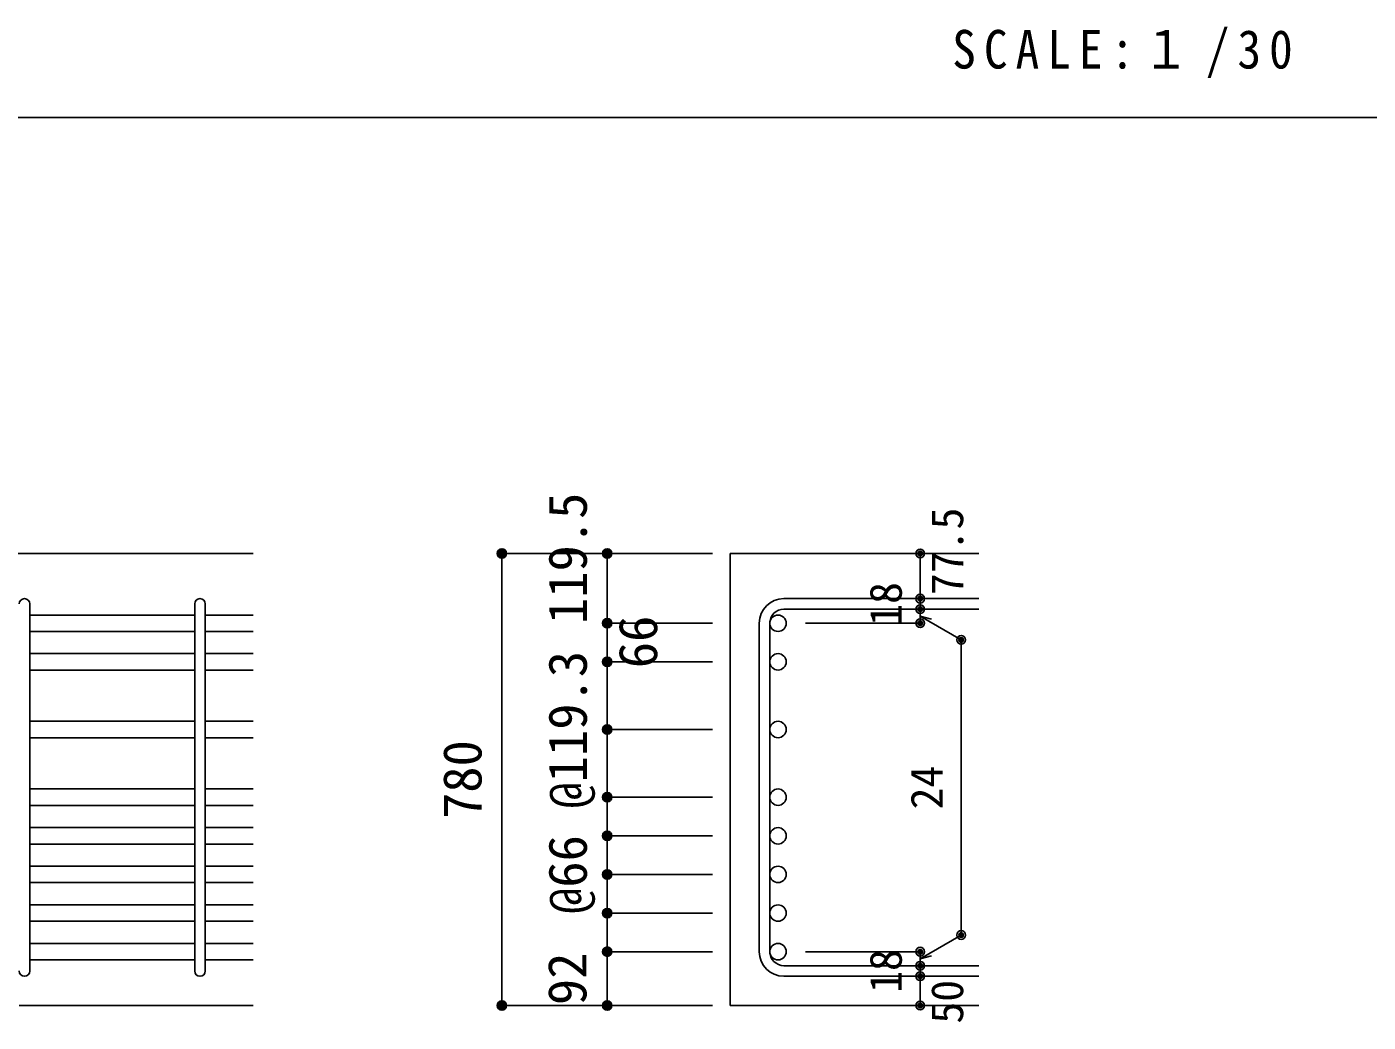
# Model space of a CAD drawing. Units: millimetres at full size, sheet at 1:30; details may follow other scales. Extents: x -5973 to 5955, y -4195 to 4201.
# Drawn here: x 1340 to 3633, y -1768 to -67 of the extents above; entities that cross this region are included whole.
import ezdxf
from ezdxf.enums import TextEntityAlignment as Align

# ---------------------------------------------------------------- set-up
doc = ezdxf.new("R2010")
doc.units = ezdxf.units.MM
doc.header["$LTSCALE"] = 30
doc.header["$PDMODE"] = 32
doc.header["$PDSIZE"] = 15
for name, color, linetype in [('0-1_躯体線', 2, 'Continuous'), ('0-5_基礎梁筋', 7, 'Continuous'), ('0-6_スタラップ筋', 7, 'Continuous'), ('0-D_寸法', 4, 'Continuous'), ('6-7_文字', 7, 'Continuous'), ('F-0_枠', 6, 'Continuous')]:
    doc.layers.add(name, color=color, linetype=linetype)
doc.styles.add('ＭＳ ゴシック', font='')
doc.styles.get('ＭＳ ゴシック').set_extended_font_data('MS Gothic')

msp = doc.modelspace()

# ---------------------------------------------------------------- linework, layer by layer
at = {"layer": '0-1_躯体線'}
for p, q in [((1727.44, -967.16), (-222.56, -967.16)), ((2967.44, -967.16), (2542.44, -967.16)), ((2542.44, -967.16), (2542.44, -1739.66)), ((1327.44, -1739.66), (1727.44, -1739.66)), ((2967.44, -1739.66), (2542.44, -1739.66))]:
    msp.add_line(p, q, dxfattribs=at)
at = {"layer": '0-5_基礎梁筋'}
for p, q in [((1345.44, -1072.36), (1627.44, -1072.36)), ((1645.44, -1072.36), (1727.44, -1072.36)), ((1345.44, -1100.36), (1627.44, -1100.36)), ((1645.44, -1100.36), (1727.44, -1100.36)), ((1345.44, -1138.36), (1627.44, -1138.36)), ((1645.44, -1138.36), (1727.44, -1138.36)), ((1345.44, -1166.36), (1627.44, -1166.36)), ((1645.44, -1166.36), (1727.44, -1166.36)), ((1345.44, -1254.01), (1627.44, -1254.01)), ((1645.44, -1254.01), (1727.44, -1254.01)), ((1345.44, -1282.01), (1627.44, -1282.01)), ((1645.44, -1282.01), (1727.44, -1282.01)), ((1345.44, -1369.66), (1627.44, -1369.66)), ((1645.44, -1369.66), (1727.44, -1369.66)), ((1345.44, -1397.66), (1627.44, -1397.66)), ((1645.44, -1397.66), (1727.44, -1397.66)), ((1345.44, -1435.66), (1627.44, -1435.66)), ((1645.44, -1435.66), (1727.44, -1435.66)), ((1345.44, -1463.66), (1627.44, -1463.66)), ((1645.44, -1463.66), (1727.44, -1463.66)), ((1345.44, -1501.66), (1627.44, -1501.66)), ((1645.44, -1501.66), (1727.44, -1501.66)), ((1345.44, -1529.66), (1627.44, -1529.66)), ((1645.44, -1529.66), (1727.44, -1529.66)), ((1345.44, -1567.66), (1627.44, -1567.66)), ((1645.44, -1567.66), (1727.44, -1567.66)), ((1345.44, -1595.66), (1627.44, -1595.66)), ((1645.44, -1595.66), (1727.44, -1595.66)), ((1345.44, -1633.66), (1627.44, -1633.66)), ((1645.44, -1633.66), (1727.44, -1633.66)), ((1345.44, -1661.66), (1627.44, -1661.66)), ((1645.44, -1661.66), (1727.44, -1661.66))]:
    msp.add_line(p, q, dxfattribs=at)
at = {"layer": '0-5_基礎梁筋', "color": 3}
for centre in [(2624.44, -1086.36), (2624.44, -1152.36), (2624.44, -1268.01), (2624.44, -1383.66), (2624.44, -1449.66), (2624.44, -1515.66), (2624.44, -1581.66), (2624.44, -1647.66)]:
    msp.add_circle(centre, 14, dxfattribs=at)
at = {"layer": '0-6_スタラップ筋'}
for p, q in [((1345.44, -1053.36), (1345.44, -1680.66)), ((1627.44, -1680.66), (1627.44, -1053.36)), ((1645.44, -1053.36), (1645.44, -1680.66)), ((2634.44, -1044.36), (2967.44, -1044.36)), ((2634.44, -1062.36), (2967.44, -1062.36)), ((2592.44, -1086.36), (2592.44, -1647.66)), ((2610.44, -1086.36), (2610.44, -1647.66)), ((2634.44, -1671.66), (2967.44, -1671.66)), ((2634.44, -1689.66), (2967.44, -1689.66))]:
    msp.add_line(p, q, dxfattribs=at)
for centre, radius, start, end in [((1336.44, -1053.36), 9, 0, 180), ((1636.44, -1053.36), 9, 0, 180), ((2634.44, -1086.36), 42, 90, 180), ((2634.44, -1086.36), 24, 90, 180), ((2634.44, -1647.66), 42, 180, 270), ((2634.44, -1647.66), 24, 180, 270), ((1336.44, -1680.66), 9, 180, 0), ((1636.44, -1680.66), 9, 180, 0)]:
    msp.add_arc(centre, radius, start, end, dxfattribs=at)
at = {"layer": '0-D_寸法'}
for p, q in [((2152.44, -967.16), (2332.44, -967.16)), ((2152.44, -967.16), (2332.44, -967.16)), ((2152.44, -1739.66), (2152.44, -967.16)), ((2332.44, -967.16), (2512.44, -967.16)), ((2332.44, -967.16), (2512.44, -967.16)), ((2332.44, -967.16), (2332.44, -1739.66)), ((2867.44, -1044.36), (2867.44, -967.16)), ((2867.44, -967.16), (2867.44, -1044.36)), ((2867.44, -1062.36), (2867.44, -1044.36)), ((2867.44, -1062.36), (2867.44, -1086.36)), ((2867.44, -1074.36), (2937.5, -1114.81)), ((2867.44, -1074.36), (2886.76, -1079.54)), ((2332.44, -1086.36), (2512.44, -1086.36)), ((2332.44, -1086.36), (2512.44, -1086.36)), ((2867.44, -1086.36), (2671.35, -1086.36)), ((2937.5, -1114.81), (2937.5, -1619.21)), ((2332.44, -1152.36), (2512.44, -1152.36)), ((2332.44, -1152.36), (2512.44, -1152.36)), ((2332.44, -1268.01), (2512.44, -1268.01)), ((2332.44, -1268.01), (2512.44, -1268.01)), ((2332.44, -1383.66), (2512.44, -1383.66)), ((2332.44, -1449.66), (2512.44, -1449.66)), ((2332.44, -1515.66), (2512.44, -1515.66)), ((2332.44, -1581.66), (2512.44, -1581.66)), ((2867.44, -1659.66), (2937.5, -1619.21)), ((2332.44, -1647.66), (2512.44, -1647.66)), ((2332.44, -1703.63), (2332.44, -1647.66)), ((2867.44, -1647.66), (2671.35, -1647.66)), ((2867.44, -1671.66), (2867.44, -1647.66)), ((2867.44, -1659.66), (2886.76, -1654.49)), ((2867.44, -1689.66), (2867.44, -1671.66)), ((2867.44, -1739.66), (2867.44, -1689.66)), ((2152.44, -1739.66), (2332.44, -1739.66)), ((2332.44, -1739.66), (2512.44, -1739.66))]:
    msp.add_line(p, q, dxfattribs=at)
for centre, radius in [((2152.44, -967.16), 8), ((2152.44, -967.16), 7.2), ((2152.44, -967.16), 6.4), ((2152.44, -967.16), 5.6), ((2152.44, -967.16), 4.8), ((2332.44, -967.16), 8), ((2332.44, -967.16), 7.2), ((2332.44, -967.16), 6.4), ((2332.44, -967.16), 5.6), ((2332.44, -967.16), 4.8), ((2152.44, -967.16), 4), ((2152.44, -967.16), 3.2), ((2152.44, -967.16), 2.4), ((2152.44, -967.16), 1.6), ((2152.44, -967.16), 0.8), ((2332.44, -967.16), 4), ((2332.44, -967.16), 3.2), ((2332.44, -967.16), 2.4), ((2332.44, -967.16), 1.6), ((2332.44, -967.16), 0.8), ((2867.44, -967.16), 4), ((2867.44, -967.16), 3.6), ((2867.44, -967.16), 3.2), ((2867.44, -967.16), 2.8), ((2867.44, -967.16), 2.4), ((2867.44, -967.16), 2), ((2867.44, -967.16), 1.6), ((2867.44, -967.16), 1.2), ((2867.44, -967.16), 0.8), ((2867.44, -967.16), 0.4), ((2867.44, -1044.36), 4), ((2867.44, -1044.36), 3.6), ((2867.44, -1044.36), 3.2), ((2867.44, -1044.36), 2.8), ((2867.44, -1044.36), 2.4), ((2867.44, -1044.36), 2), ((2867.44, -1044.36), 1.6), ((2867.44, -1044.36), 1.2), ((2867.44, -1044.36), 0.8), ((2867.44, -1044.36), 0.4), ((2867.44, -1062.36), 4), ((2867.44, -1062.36), 3.6), ((2867.44, -1062.36), 3.2), ((2867.44, -1062.36), 2.8), ((2867.44, -1062.36), 2.4), ((2867.44, -1062.36), 2), ((2867.44, -1062.36), 1.6), ((2867.44, -1062.36), 1.2), ((2867.44, -1062.36), 0.8), ((2867.44, -1062.36), 0.4), ((2332.44, -1086.36), 8), ((2332.44, -1086.36), 7.2), ((2332.44, -1086.36), 6.4), ((2332.44, -1086.36), 5.6), ((2332.44, -1086.36), 4.8), ((2332.44, -1086.36), 4), ((2332.44, -1086.36), 3.2), ((2332.44, -1086.36), 2.4), ((2332.44, -1086.36), 1.6), ((2332.44, -1086.36), 0.8), ((2867.44, -1086.36), 4), ((2867.44, -1086.36), 3.6), ((2867.44, -1086.36), 3.2), ((2867.44, -1086.36), 2.8), ((2867.44, -1086.36), 2.4), ((2867.44, -1086.36), 2), ((2867.44, -1086.36), 1.6), ((2867.44, -1086.36), 1.2), ((2867.44, -1086.36), 0.8), ((2867.44, -1086.36), 0.4), ((2937.5, -1114.81), 4), ((2937.5, -1114.81), 3.6), ((2937.5, -1114.81), 3.2), ((2937.5, -1114.81), 2.8), ((2937.5, -1114.81), 2.4), ((2937.5, -1114.81), 2), ((2937.5, -1114.81), 1.6), ((2937.5, -1114.81), 1.2), ((2937.5, -1114.81), 0.8), ((2937.5, -1114.81), 0.4), ((2332.44, -1152.36), 8), ((2332.44, -1152.36), 7.2), ((2332.44, -1152.36), 6.4), ((2332.44, -1152.36), 5.6), ((2332.44, -1152.36), 4.8), ((2332.44, -1152.36), 4), ((2332.44, -1152.36), 3.2), ((2332.44, -1152.36), 2.4), ((2332.44, -1152.36), 1.6), ((2332.44, -1152.36), 0.8), ((2332.44, -1268.01), 8), ((2332.44, -1268.01), 7.2), ((2332.44, -1268.01), 6.4), ((2332.44, -1268.01), 5.6), ((2332.44, -1268.01), 4.8), ((2332.44, -1268.01), 4), ((2332.44, -1268.01), 3.2), ((2332.44, -1268.01), 2.4), ((2332.44, -1268.01), 1.6), ((2332.44, -1268.01), 0.8), ((2332.44, -1383.66), 8), ((2332.44, -1383.66), 7.2), ((2332.44, -1383.66), 6.4), ((2332.44, -1383.66), 5.6), ((2332.44, -1383.66), 4.8), ((2332.44, -1383.66), 4), ((2332.44, -1383.66), 3.2), ((2332.44, -1383.66), 2.4), ((2332.44, -1383.66), 1.6), ((2332.44, -1383.66), 0.8), ((2332.44, -1449.66), 8), ((2332.44, -1449.66), 7.2), ((2332.44, -1449.66), 6.4), ((2332.44, -1449.66), 5.6), ((2332.44, -1449.66), 4.8), ((2332.44, -1449.66), 4), ((2332.44, -1449.66), 3.2), ((2332.44, -1449.66), 2.4), ((2332.44, -1449.66), 1.6), ((2332.44, -1449.66), 0.8), ((2332.44, -1515.66), 8), ((2332.44, -1515.66), 7.2), ((2332.44, -1515.66), 6.4), ((2332.44, -1515.66), 5.6), ((2332.44, -1515.66), 4.8), ((2332.44, -1515.66), 4), ((2332.44, -1515.66), 3.2), ((2332.44, -1515.66), 2.4), ((2332.44, -1515.66), 1.6), ((2332.44, -1515.66), 0.8), ((2332.44, -1581.66), 8), ((2332.44, -1581.66), 7.2), ((2332.44, -1581.66), 6.4), ((2332.44, -1581.66), 5.6), ((2332.44, -1581.66), 4.8), ((2332.44, -1581.66), 4), ((2332.44, -1581.66), 3.2), ((2332.44, -1581.66), 2.4), ((2332.44, -1581.66), 1.6), ((2332.44, -1581.66), 0.8), ((2937.5, -1619.21), 4), ((2937.5, -1619.21), 3.6), ((2937.5, -1619.21), 3.2), ((2937.5, -1619.21), 2.8), ((2937.5, -1619.21), 2.4), ((2937.5, -1619.21), 2), ((2937.5, -1619.21), 1.6), ((2937.5, -1619.21), 1.2), ((2937.5, -1619.21), 0.8), ((2937.5, -1619.21), 0.4), ((2332.44, -1647.66), 8), ((2332.44, -1647.66), 7.2), ((2332.44, -1647.66), 6.4), ((2332.44, -1647.66), 5.6), ((2332.44, -1647.66), 4.8), ((2332.44, -1647.66), 4), ((2332.44, -1647.66), 3.2), ((2332.44, -1647.66), 2.4), ((2332.44, -1647.66), 1.6), ((2332.44, -1647.66), 0.8), ((2867.44, -1647.66), 4), ((2867.44, -1647.66), 3.6), ((2867.44, -1647.66), 3.2), ((2867.44, -1647.66), 2.8), ((2867.44, -1647.66), 2.4), ((2867.44, -1647.66), 2), ((2867.44, -1647.66), 1.6), ((2867.44, -1647.66), 1.2), ((2867.44, -1647.66), 0.8), ((2867.44, -1647.66), 0.4), ((2867.44, -1671.66), 4), ((2867.44, -1671.66), 3.6), ((2867.44, -1671.66), 3.2), ((2867.44, -1671.66), 2.8), ((2867.44, -1671.66), 2.4), ((2867.44, -1671.66), 2), ((2867.44, -1671.66), 1.6), ((2867.44, -1671.66), 1.2), ((2867.44, -1671.66), 0.8), ((2867.44, -1671.66), 0.4), ((2867.44, -1689.66), 4), ((2867.44, -1689.66), 3.6), ((2867.44, -1689.66), 3.2), ((2867.44, -1689.66), 2.8), ((2867.44, -1689.66), 2.4), ((2867.44, -1689.66), 2), ((2867.44, -1689.66), 1.6), ((2867.44, -1689.66), 1.2), ((2867.44, -1689.66), 0.8), ((2867.44, -1689.66), 0.4), ((2152.44, -1739.66), 8), ((2152.44, -1739.66), 7.2), ((2152.44, -1739.66), 6.4), ((2152.44, -1739.66), 5.6), ((2152.44, -1739.66), 4.8), ((2152.44, -1739.66), 4), ((2152.44, -1739.66), 3.2), ((2152.44, -1739.66), 2.4), ((2152.44, -1739.66), 1.6), ((2152.44, -1739.66), 0.8), ((2332.44, -1739.66), 8), ((2332.44, -1739.66), 7.2), ((2332.44, -1739.66), 6.4), ((2332.44, -1739.66), 5.6), ((2332.44, -1739.66), 4.8), ((2332.44, -1739.66), 4), ((2332.44, -1739.66), 3.2), ((2332.44, -1739.66), 2.4), ((2332.44, -1739.66), 1.6), ((2332.44, -1739.66), 0.8), ((2867.44, -1739.66), 4), ((2867.44, -1739.66), 3.6), ((2867.44, -1739.66), 3.2), ((2867.44, -1739.66), 2.8), ((2867.44, -1739.66), 2.4), ((2867.44, -1739.66), 2), ((2867.44, -1739.66), 1.6), ((2867.44, -1739.66), 1.2), ((2867.44, -1739.66), 0.8), ((2867.44, -1739.66), 0.4)]:
    msp.add_circle(centre, radius, dxfattribs=at)
at = {"layer": '0-D_寸法', "color": 7}
for p in [(2152.44, -967.16), (2152.44, -967.16), (2332.44, -967.16), (2867.44, -967.16), (2867.44, -1044.36), (2867.44, -1062.36), (2332.44, -1086.36), (2867.44, -1086.36), (2937.5, -1114.81), (2332.44, -1152.36), (2332.44, -1268.01), (2332.44, -1383.66), (2332.44, -1383.66), (2332.44, -1449.66), (2332.44, -1449.66), (2332.44, -1515.66), (2332.44, -1515.66), (2332.44, -1581.66), (2332.44, -1581.66), (2937.5, -1619.21), (2332.44, -1647.66), (2332.44, -1647.66), (2867.44, -1647.66), (2867.44, -1647.66), (2867.44, -1671.66), (2867.44, -1689.66), (2152.44, -1739.66), (2152.44, -1739.66), (2332.44, -1739.66), (2332.44, -1739.66), (2867.44, -1739.66)]:
    msp.add_point(p, dxfattribs=at)
at = {"layer": 'F-0_枠', "color": 2}
msp.add_line((-5972.88, -222.05), (3723.6, -222.05), dxfattribs=at)

# ---------------------------------------------------------------- texts
at = {"layer": '0-D_寸法', "style": 'ＭＳ ゴシック'}
for s, height, p in [('119.5', 65.98, (2317.44, -1087.66)), ('77.5', 54.99, (2957.44, -1038.36)), ('18', 54.99, (2852.44, -1090.86)), ('66', 65.98, (2437.65, -1163.25)), ('@119.3', 65.98, (2317.44, -1403.01)), ('780', 65.98, (2137.44, -1420.91)), ('24', 54.99, (2922.5, -1404.51)), ('@66', 65.98, (2317.44, -1583.16)), ('18', 54.99, (2852.44, -1718.16)), ('92', 65.98, (2316.75, -1738.95)), ('50', 54.99, (2957.44, -1770.66))]:
    msp.add_text(s, height=height, rotation=90, dxfattribs=at).set_placement(p, align=Align.BOTTOM_LEFT)
at = {"layer": '6-7_文字', "color": 2, "insert": (2922.26, -154.55), "char_height": 65.98, "attachment_point": 7, "style": 'ＭＳ ゴシック'}
msp.add_mtext('\\T1.34;\\W0.9;SCALE:１/30', dxfattribs=at)

doc.saveas('drawing.dxf')
